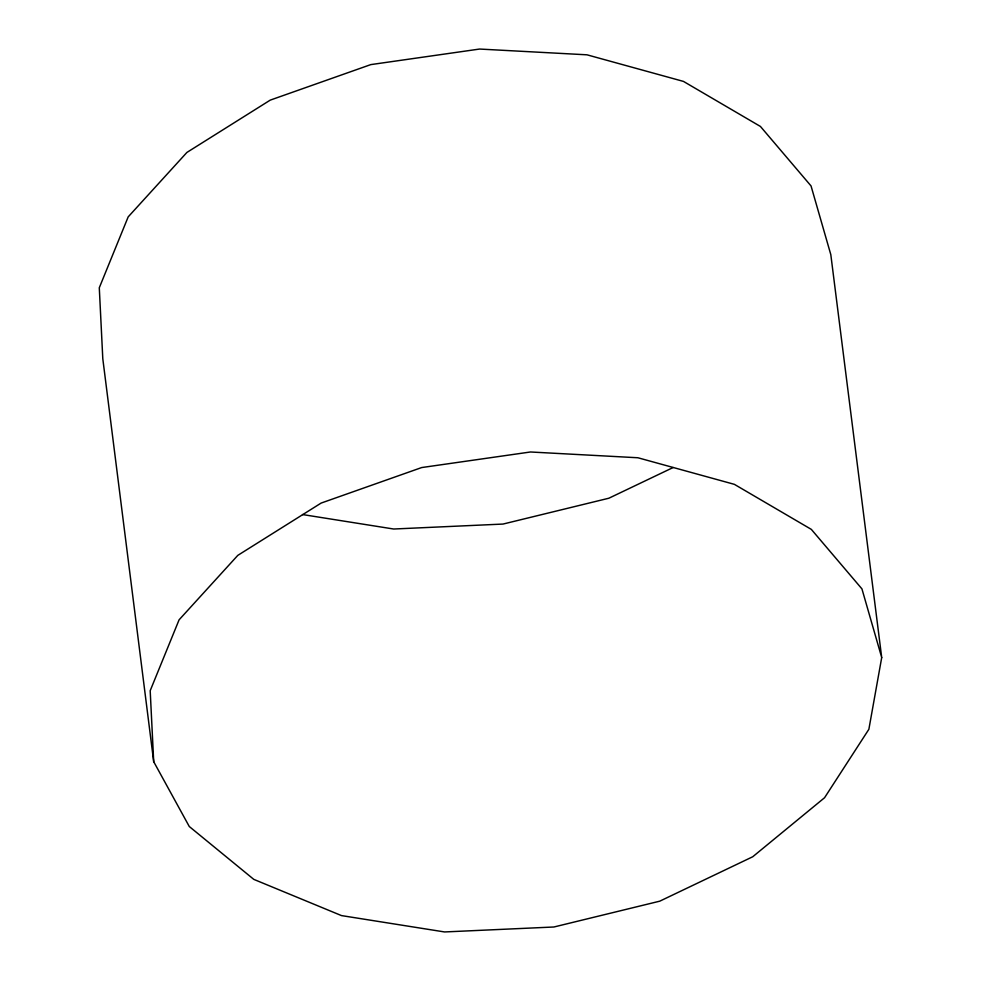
<?xml version="1.0" encoding="UTF-8"?>
<svg xmlns="http://www.w3.org/2000/svg" width="981" height="981" viewBox="0 0 981 981"><rect width="100%" height="100%" fill="white"/><g stroke="black" fill="none" stroke-linecap="round" stroke-linejoin="round"><path stroke-width="1.47" d="M881.711 657.552L868.872 729.288L824.567 797.725L752.734 856.756L659.759 901.171L553.909 926.996L444.577 931.95L341.486 915.592L253.785 879.368L189.272 826.505L153.698 761.697L102.797 358.764L99.289 287.764L128.18 216.887L186.905 152.435L270.241 100.123L370.781 64.611L479.586 49.05L586.994 54.813L683.475 81.411L760.434 126.451L811.042 185.949L830.809 254.619L881.711 657.552L861.943 588.894L811.336 529.384L734.377 484.344L637.908 457.759L530.488 451.983L421.683 467.557L321.143 503.069L237.807 555.369L179.082 619.833L150.191 690.698L153.698 761.697M673.125 467.532L608.858 498.225L503.008 524.062L393.675 529.017L302.528 514.547"/></g></svg>
